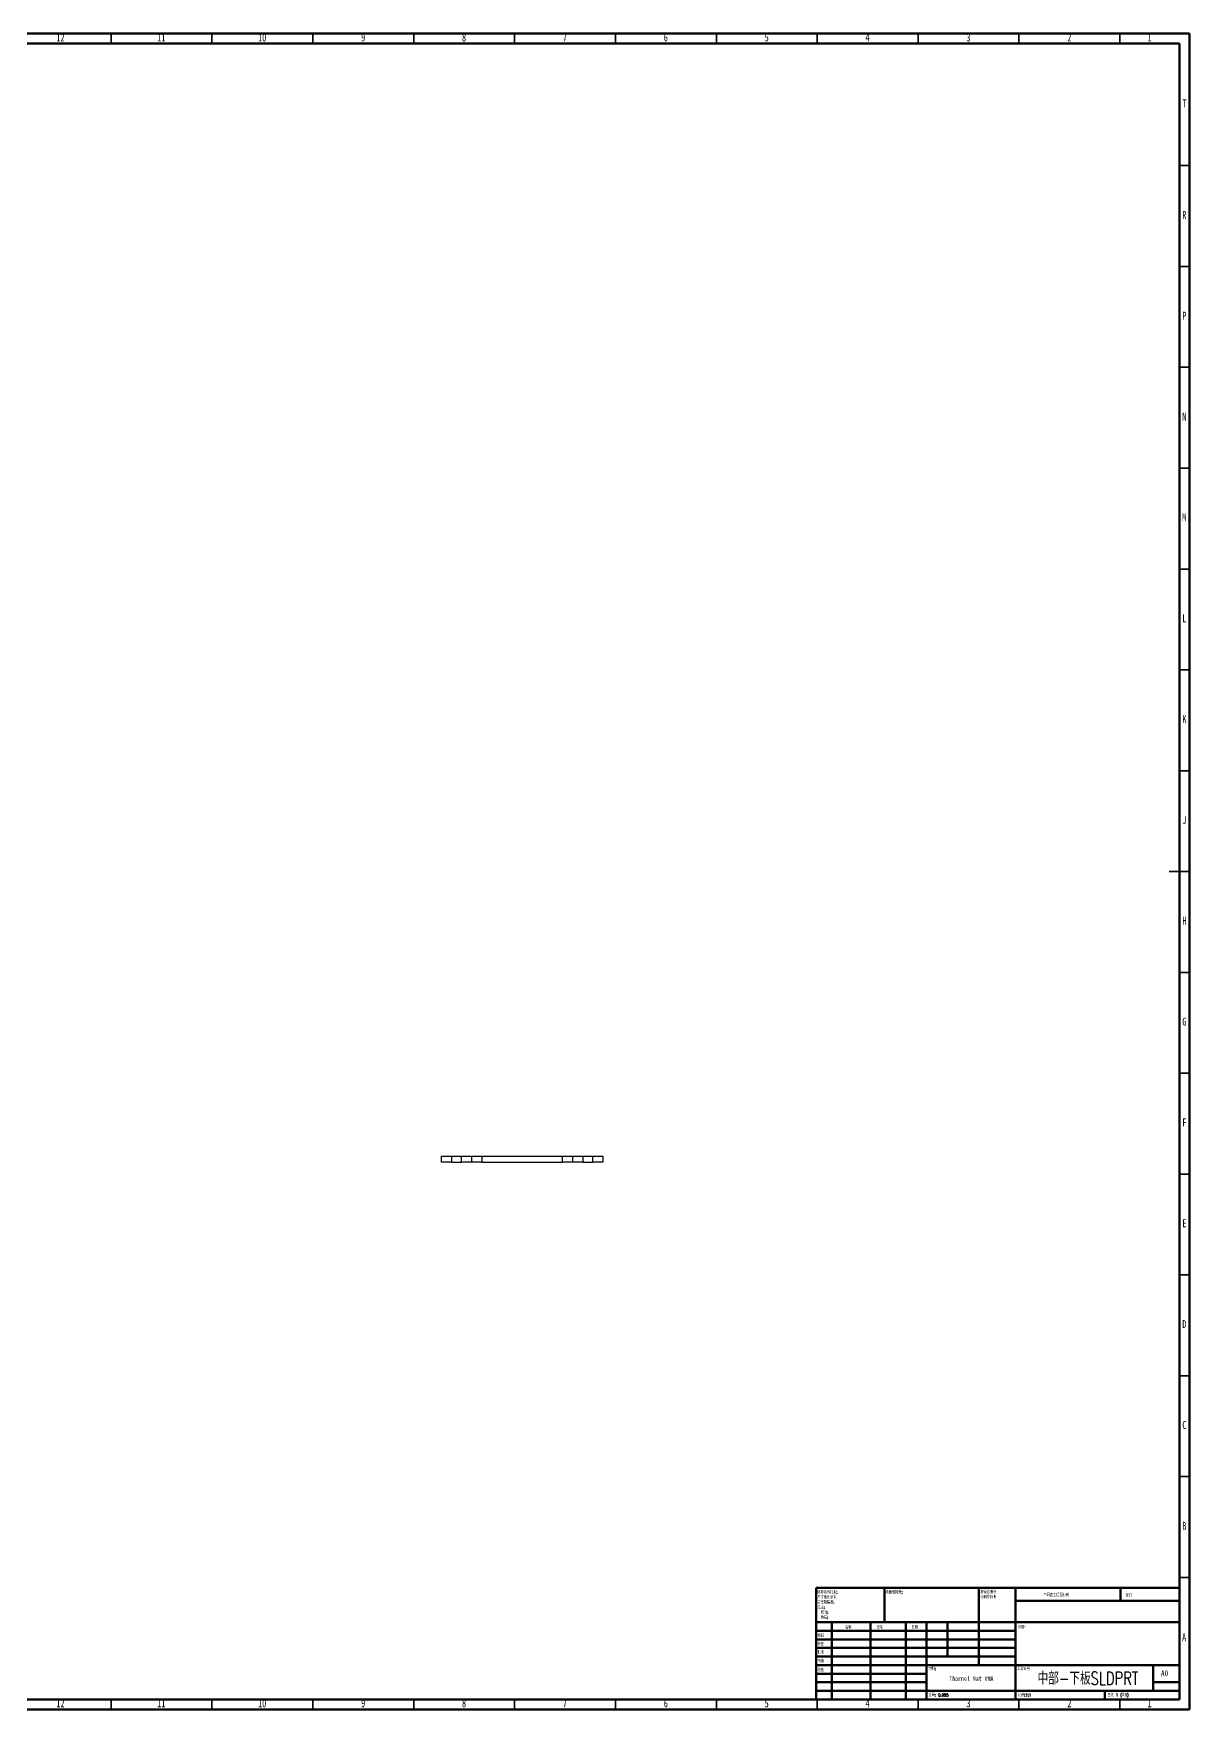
# Model space of a CAD drawing. Header units: millimetres. Extents: x 15 to 1184, y 5 to 836.
# Drawn here: x 611 to 1184, y 5 to 836 of the extents above; entities that cross this region are included whole.
import ezdxf

# ---------------------------------------------------------------- set-up
doc = ezdxf.new("R2010")
doc.units = ezdxf.units.MM
doc.styles.add('SLDTEXTSTYLE0', font='TXT', dxfattribs={"width": 0.75, "bigfont": 'bigfont'})
doc.styles.add('SLDTEXTSTYLE1', font='TXT', dxfattribs={"width": 0.694444, "bigfont": 'bigfont'})
doc.styles.add('SLDTEXTSTYLE2', font='TXT', dxfattribs={"width": 0.75})

# ---------------------------------------------------------------- blocks, each defined once
blk = doc.blocks.new('SW_NOTE_0')
at = {"color": 0, "linetype": 'Continuous', "lineweight": 0, "char_height": 1.5, "attachment_point": 1, "style": 'SLDTEXTSTYLE0'}
for s, insert in [('\\M+18F9C\\M+194F1另\\M+18A4F\\M+18E77\\M+192E8:', (0, 1.93)), ('\\M+1955C\\M+196CA\\M+19165糙\\M+19378:', (0, -3.07)), ('\\M+18EDA\\M+190A1\\M+18E67\\M+19770\\M+19F7C\\M+195C4', (0, -0.57)), ('\\M+18CF6\\M+18DB7:', (0, -5.57)), ('线\\M+190AB:', (1.69, -8.07)), ('\\M+18A70\\M+19378:', (1.69, -10.57))]:
    blk.add_mtext(s, dxfattribs=dict(at, insert=insert))
blk = doc.blocks.new('SW_NOTE_1')
at = {"color": 0, "linetype": 'Continuous', "lineweight": 0, "char_height": 1.5, "attachment_point": 1, "style": 'SLDTEXTSTYLE0'}
for s, insert in [('\\M+18FAB锐边\\M+190B4\\M+18F9C', (0, 1.93)), ('\\M+196D1\\M+18E68\\M+19BF3\\M+190DC\\M+19266', (0, -0.57))]:
    blk.add_mtext(s, dxfattribs=dict(at, insert=insert))

msp = doc.modelspace()

# ---------------------------------------------------------------- linework, layer by layer
at = {"color": 7, "linetype": 'Continuous', "lineweight": 70}
for p, q in [((15, 836), (1184, 836)), ((1184, 836), (1184, 5)), ((20, 831), (1179, 831)), ((1179, 831), (1179, 10)), ((1179, 10), (20, 10)), ((1184, 5), (15, 5))]:
    msp.add_line(p, q, dxfattribs=at)
at = {"color": 7, "linetype": 'Continuous', "lineweight": 35}
for p, q in [((649.5, 831), (649.5, 836)), ((699.5, 831), (699.5, 836)), ((749.5, 831), (749.5, 836)), ((799.5, 831), (799.5, 836)), ((849.5, 831), (849.5, 836)), ((899.5, 831), (899.5, 836)), ((949.5, 831), (949.5, 836)), ((999.5, 831), (999.5, 836)), ((1049.5, 831), (1049.5, 836)), ((1099.5, 831), (1099.5, 836)), ((1149.5, 831), (1149.5, 836)), ((1179, 770.5), (1184, 770.5)), ((1179, 720.5), (1184, 720.5)), ((1179, 670.5), (1184, 670.5)), ((1179, 620.5), (1184, 620.5)), ((1179, 570.5), (1184, 570.5)), ((1179, 520.5), (1184, 520.5)), ((1179, 470.5), (1184, 470.5)), ((1184.001, 420.5), (1173.999, 420.5)), ((1179, 420.5), (1184, 420.5)), ((1179, 370.5), (1184, 370.5)), ((1179, 320.5), (1184, 320.5)), ((1179, 270.5), (1184, 270.5)), ((1179, 220.5), (1184, 220.5)), ((1179, 170.5), (1184, 170.5)), ((1179, 120.5), (1184, 120.5)), ((1179, 70.5), (1184, 70.5)), ((649.5, 10), (649.5, 5)), ((699.5, 10), (699.5, 5)), ((749.5, 10), (749.5, 5)), ((799.5, 10), (799.5, 5)), ((849.5, 10), (849.5, 5)), ((899.5, 10), (899.5, 5)), ((949.5, 10), (949.5, 5)), ((999.5, 10), (999.5, 5)), ((1049.5, 10), (1049.5, 5)), ((1099.5, 10), (1099.5, 5)), ((1149.5, 10), (1149.5, 5))]:
    msp.add_line(p, q, dxfattribs=at)
at = {"color": 7, "linetype": 'Continuous', "lineweight": 25}
for p, q in [((813.256, 276.357), (813.256, 279.357)), ((813.256, 279.357), (818.256, 279.357)), ((818.256, 276.357), (813.256, 276.357)), ((818.256, 279.357), (818.256, 276.357)), ((818.256, 279.357), (823.256, 279.357)), ((818.256, 276.357), (823.256, 276.357)), ((823.256, 276.357), (823.256, 279.357)), ((823.256, 279.357), (828.256, 279.357)), ((828.256, 276.357), (823.256, 276.357)), ((828.256, 276.357), (828.256, 279.357)), ((828.256, 279.357), (833.256, 279.357)), ((833.256, 276.357), (828.256, 276.357)), ((833.256, 279.357), (833.256, 276.357)), ((833.256, 279.357), (873.256, 279.357)), ((833.256, 276.357), (873.256, 276.357)), ((873.256, 276.357), (873.256, 279.357)), ((873.256, 279.357), (878.256, 279.357)), ((878.256, 276.357), (873.256, 276.357)), ((878.256, 279.357), (878.256, 276.357)), ((878.256, 279.357), (883.256, 279.357)), ((883.256, 276.357), (878.256, 276.357)), ((883.256, 279.357), (883.256, 276.357)), ((883.256, 279.357), (888.256, 279.357)), ((883.256, 276.357), (888.256, 276.357)), ((888.256, 276.357), (888.256, 279.357)), ((888.256, 279.357), (893.256, 279.357)), ((893.256, 276.357), (888.256, 276.357)), ((893.256, 279.357), (893.256, 276.357))]:
    msp.add_line(p, q, dxfattribs=at)
at = {"color": 7, "linetype": 'Continuous', "lineweight": 50}
for p, q in [((999, 65.25), (1179, 65.25)), ((999, 65.25), (999, 10)), ((1032.8, 48.25), (1032.8, 65.25)), ((1079.6, 65.25), (1079.6, 27)), ((1097.8, 65.25), (1097.8, 10)), ((1179, 58.875), (1097.8, 58.875)), ((1149.8, 58.875), (1149.8, 65.25)), ((1179, 48.25), (999, 48.25)), ((1097.8, 44), (999, 44)), ((1006.8, 48.25), (1006.8, 10)), ((1025.991, 48.25), (1025.991, 10)), ((1043.399, 48.25), (1043.399, 10)), ((1053.6, 10), (1053.6, 48.25)), ((1064, 31.25), (1064, 48.25)), ((1097.8, 39.75), (999, 39.75)), ((1097.8, 35.5), (999, 35.5)), ((1097.8, 31.25), (999, 31.25)), ((1053.6, 27), (999, 27)), ((1053.6, 27), (1179, 27)), ((1166, 14.25), (1166, 27)), ((1053.6, 22.75), (999, 22.75)), ((1053.6, 18.5), (999, 18.5)), ((1179, 18.5), (1166, 18.5)), ((999, 14.25), (1179, 14.25)), ((1142, 10), (1142, 14.25))]:
    msp.add_line(p, q, dxfattribs=at)

# ---------------------------------------------------------------- block references
at = {"color": 7, "linetype": 'Continuous', "lineweight": 0}
for name, p in [('SW_NOTE_0', (999.594, 61.987)), ('SW_NOTE_1', (1080.309, 62.069))]:
    msp.add_blockref(name, p, dxfattribs=at)

# ---------------------------------------------------------------- texts
for s, insert, char_height, attachment_point, style in [('12', (624.42, 836.06), 3.9688, 2, 'SLDTEXTSTYLE2'), ('11', (674.42, 836.06), 3.9688, 2, 'SLDTEXTSTYLE2'), ('10', (724.42, 836.06), 3.9688, 2, 'SLDTEXTSTYLE2'), ('9', (774.46, 836.06), 3.969, 2, 'SLDTEXTSTYLE2'), ('8', (824.46, 836.06), 3.969, 2, 'SLDTEXTSTYLE2'), ('7', (874.46, 836.06), 3.969, 2, 'SLDTEXTSTYLE2'), ('6', (924.46, 836.06), 3.969, 2, 'SLDTEXTSTYLE2'), ('5', (974.46, 836.06), 3.969, 2, 'SLDTEXTSTYLE2'), ('4', (1024.46, 836.06), 3.969, 2, 'SLDTEXTSTYLE2'), ('3', (1074.46, 836.06), 3.969, 2, 'SLDTEXTSTYLE2'), ('2', (1124.46, 836.06), 3.969, 2, 'SLDTEXTSTYLE2'), ('1', (1164.21, 836.06), 3.969, 2, 'SLDTEXTSTYLE2'), ('T', (1181.488, 803.31), 3.969, 2, 'SLDTEXTSTYLE2'), ('R', (1181.444, 748.06), 3.969, 2, 'SLDTEXTSTYLE2'), ('P', (1181.485, 698.06), 3.969, 2, 'SLDTEXTSTYLE2'), ('N', (1181.464, 648.06), 3.969, 2, 'SLDTEXTSTYLE2'), ('M', (1181.362, 598.06), 3.969, 2, 'SLDTEXTSTYLE2'), ('L', (1181.455, 548.06), 3.969, 2, 'SLDTEXTSTYLE2'), ('K', (1181.489, 498.06), 3.969, 2, 'SLDTEXTSTYLE2'), ('J', (1181.465, 448.06), 3.969, 2, 'SLDTEXTSTYLE2'), ('H', (1181.49, 398.06), 3.969, 2, 'SLDTEXTSTYLE2'), ('G', (1181.487, 348.06), 3.969, 2, 'SLDTEXTSTYLE2'), ('F', (1181.458, 298.06), 3.969, 2, 'SLDTEXTSTYLE2'), ('E', (1181.508, 248.06), 3.969, 2, 'SLDTEXTSTYLE2'), ('D', (1181.453, 198.06), 3.969, 2, 'SLDTEXTSTYLE2'), ('C', (1181.459, 148.06), 3.969, 2, 'SLDTEXTSTYLE2'), ('B', (1181.471, 98.06), 3.969, 2, 'SLDTEXTSTYLE2'), ('\\M+1955C\\M+196CA\\M+19165糙\\M+19378:', (1033.371, 63.919), 1.5, 1, 'SLDTEXTSTYLE0'), ('\\M+19573调\\M+190AE\\M+18D48\\M+192F6图\\M+194E4\\M+197E1', (1111.615, 62.533), 1.5, 1, 'SLDTEXTSTYLE0'), ('\\M+18F43订', (1152.328, 62.335), 1.5, 1, 'SLDTEXTSTYLE0'), ('绘\\M+190A7', (999.685, 42.43), 1.5, 1, 'SLDTEXTSTYLE0'), ('\\M+196BC\\M+18FCC', (1013.322, 46.501), 1.5, 1, 'SLDTEXTSTYLE0'), ('签\\M+196BC', (1029.034, 46.562), 1.5, 1, 'SLDTEXTSTYLE0'), ('\\M+193FA\\M+18AFA', (1046.215, 46.576), 1.5, 1, 'SLDTEXTSTYLE0'), ('标题:', (1098.956, 46.576), 1.5, 1, 'SLDTEXTSTYLE0'), ('A', (1181.34, 42.81), 3.969, 2, 'SLDTEXTSTYLE2'), ('\\M+194E1\\M+18F79', (999.622, 34.177), 1.5, 1, 'SLDTEXTSTYLE0'), ('检查', (999.624, 38.154), 1.5, 1, 'SLDTEXTSTYLE0'), ('验检', (999.677, 25.35), 1.5, 1, 'SLDTEXTSTYLE0'), ('\\M+190A7\\M+191A2', (999.682, 29.734), 1.5, 1, 'SLDTEXTSTYLE0'), ('\\M+18DDE\\M+197BF:', (1054.646, 25.986), 1.5, 1, 'SLDTEXTSTYLE0'), ('\\M+18D48\\M+192F6图\\M+18D86', (1098.629, 25.986), 1.5, 1, 'SLDTEXTSTYLE0'), ('Thornel Mat VMA', (1075.917, 21.486), 2.38125, 2, 'SLDTEXTSTYLE2'), ('\\M+19286\\M+19594-\\M+189BA\\M+194C2SLDPRT', (1133.724, 23.607), 6.35, 2, 'SLDTEXTSTYLE0'), ('A0', (1169.871, 24.406), 2.9104, 1, 'SLDTEXTSTYLE2'), ('12', (624.42, 10.06), 3.9688, 2, 'SLDTEXTSTYLE2'), ('11', (674.42, 10.06), 3.9688, 2, 'SLDTEXTSTYLE2'), ('10', (724.42, 10.06), 3.9688, 2, 'SLDTEXTSTYLE2'), ('9', (774.46, 10.06), 3.969, 2, 'SLDTEXTSTYLE2'), ('8', (824.46, 10.06), 3.969, 2, 'SLDTEXTSTYLE2'), ('7', (874.46, 10.06), 3.969, 2, 'SLDTEXTSTYLE2'), ('6', (924.46, 10.06), 3.969, 2, 'SLDTEXTSTYLE2'), ('5', (974.46, 10.06), 3.969, 2, 'SLDTEXTSTYLE2'), ('4', (1024.46, 10.06), 3.969, 2, 'SLDTEXTSTYLE2'), ('\\M+18F64\\M+197CA: 0.095', (1054.618, 12.949), 1.4986, 1, 'SLDTEXTSTYLE0'), ('3', (1074.46, 10.06), 3.969, 2, 'SLDTEXTSTYLE2'), ('\\M+194E4\\M+197E1:1:1', (1099.074, 12.9), 1.5, 1, 'SLDTEXTSTYLE0'), ('2', (1124.46, 10.06), 3.969, 2, 'SLDTEXTSTYLE2'), ('图纸 1 (\\M+18BA41)', (1143.478, 12.9), 1.5, 1, 'SLDTEXTSTYLE1'), ('1', (1164.21, 10.06), 3.969, 2, 'SLDTEXTSTYLE2')]:
    msp.add_mtext(s, dxfattribs=dict(at, insert=insert, char_height=char_height, attachment_point=attachment_point, style=style))

doc.saveas('drawing.dxf')
